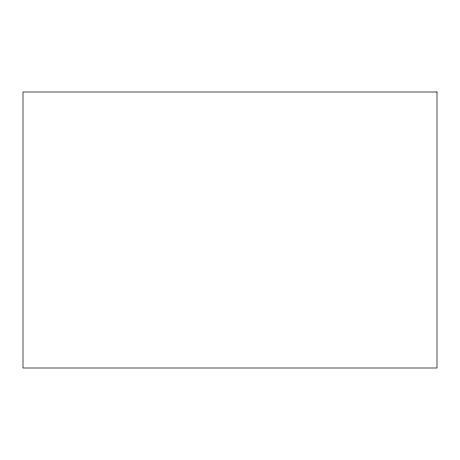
<?xml version="1.0" encoding="UTF-8"?>
<svg xmlns="http://www.w3.org/2000/svg" width="460" height="460" viewBox="0 0 460 460"><rect width="100%" height="100%" fill="white"/><g stroke="black" fill="none" stroke-linecap="round" stroke-linejoin="round"><path stroke-width="0.69" d="M437 92L23 92L23 368L437 368L437 92"/></g></svg>
